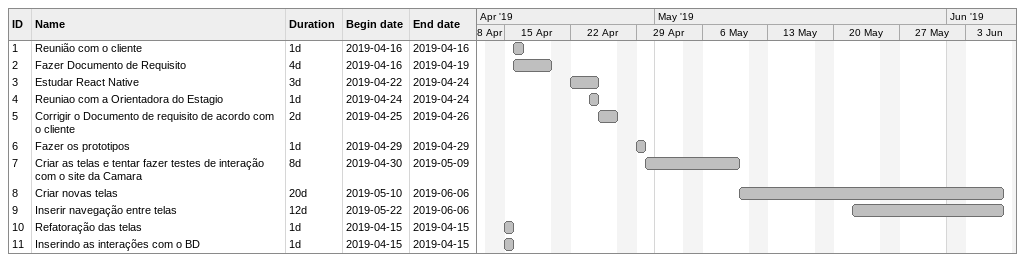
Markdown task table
| ID | Task | Duration | Start | Finish |
|---|---|---|---|---|
| 1 | Reunião com o cliente | 1d | 2019-04-16 | 2019-04-16 |
| 2 | Fazer Documento de Requisito | 4d | 2019-04-16 | 2019-04-19 |
| 3 | Estudar React Native | 3d | 2019-04-22 | 2019-04-24 |
| 4 | Reuniao com a Orientadora do Estagio | 1d | 2019-04-24 | 2019-04-24 |
| 5 | Corrigir o Documento de requisito de acordo com o cliente | 2d | 2019-04-25 | 2019-04-26 |
| 6 | Fazer os prototipos | 1d | 2019-04-29 | 2019-04-29 |
| 7 | Criar as telas e tentar fazer testes de interação com o site da Camara | 8d | 2019-04-30 | 2019-05-09 |
| 8 | Criar novas telas | 20d | 2019-05-10 | 2019-06-06 |
| 9 | Inserir navegação entre telas | 12d | 2019-05-22 | 2019-06-06 |
| 10 | Refatoração das telas | 1d | 2019-04-15 | 2019-04-15 |
| 11 | Inserindo as interações com o BD | 1d | 2019-04-15 | 2019-04-15 |
